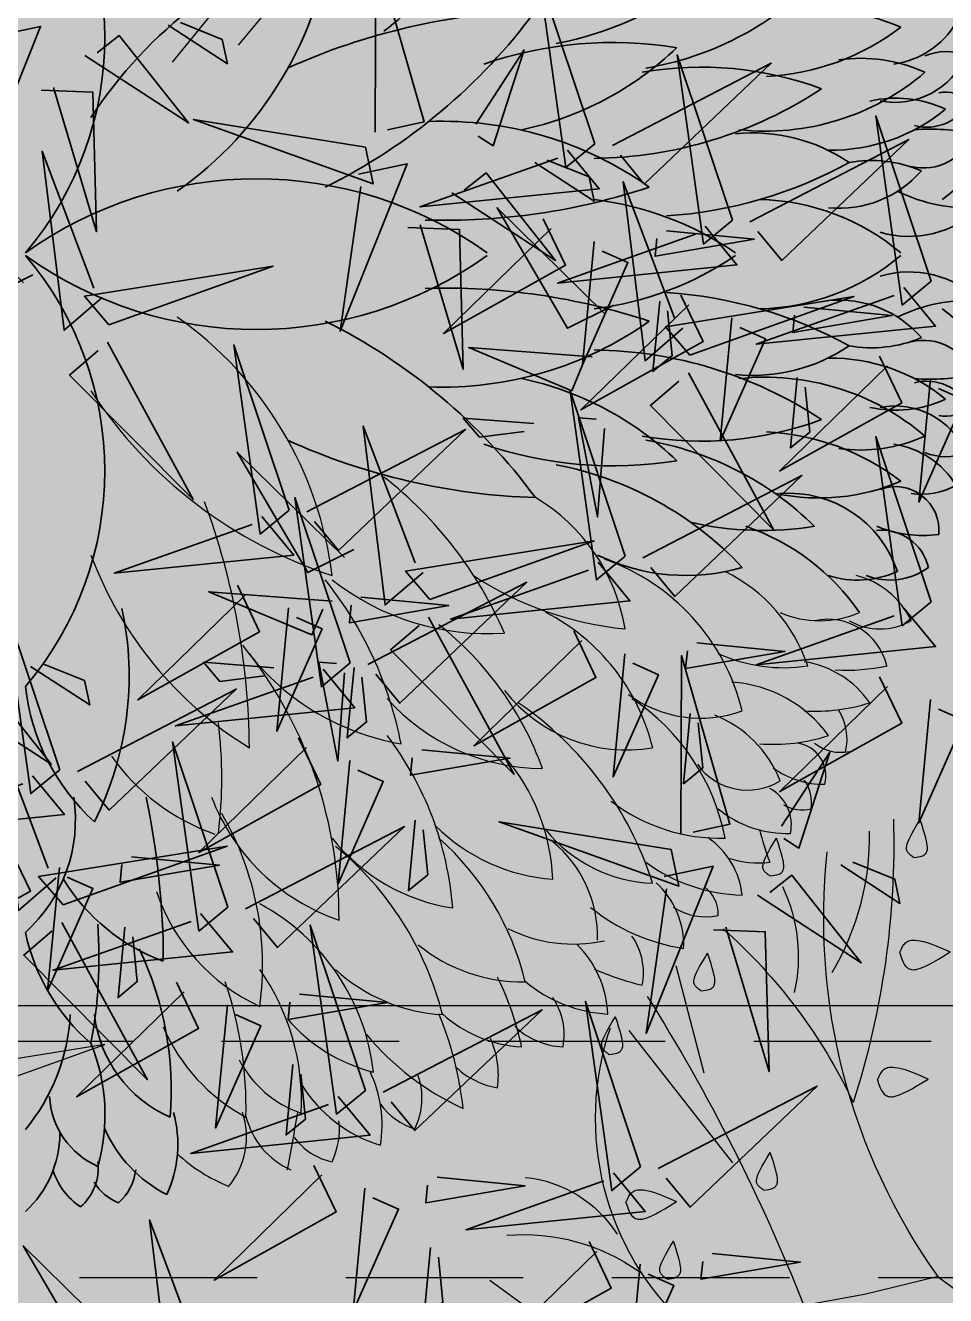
# Model space of a CAD drawing. Header units: millimetres. Extents: x -2842 to 116137, y -21481 to 17561.
# Drawn here: x 5202 to 5591, y 6141 to 6678 of the extents above; entities that cross this region are included whole.
import ezdxf

# ---------------------------------------------------------------- set-up
doc = ezdxf.new("R2010")
doc.units = ezdxf.units.MM
doc.header["$LTSCALE"] = 150
doc.linetypes.add('DASHED', pattern=[0.75, 0.5, -0.25])
doc.layers.add('ad-Elevation 10', color=8, linetype='Continuous')
doc.layers.add('ad-Furniture', color=8, linetype='Continuous')
doc.layers.add('ad-Glass Sectionline', color=140, linetype='Continuous', true_color=0x00bfff)
doc.layers.add('ad-Landscape', color=7, linetype='Continuous', true_color=0x007f00)
doc.layers.add('ad-Landscape 2', color=7, linetype='Continuous', lineweight=35, true_color=0x264c00)

# ---------------------------------------------------------------- blocks, each defined once
blk = doc.blocks.new('bamboo')
at = {"layer": 'ad-Landscape'}
blk.add_lwpolyline([(557.2, -714.1), (703.8, -661.7), (535.4, -688.7), (557.2, -714.1)], dxfattribs=at)
at = {"layer": 'ad-Landscape 2'}
for points in [[(945.2, 153.2), (945.8, 313), (988.9, 162.4), (956.1, 155.5)], [(1141.3, 142.9), (1092, 290.5), (1115.5, 121.6), (1141.3, 142.9)], [(760.2, 248.9), (813.2, 214.4), (808.6, 236.2), (771.2, 251.2)], [(602.5, 238.5), (646.3, 247.7), (586.3, 98.2), (604.8, 227.6)], [(686, 221.8), (778.6, 161.5), (716.5, 239.7), (696.9, 224.1)], [(1035, 160.6), (1078.2, 226.8), (1050.5, 141.1), (1037.3, 149.7)], [(1264.2, 74.7), (1214.8, 222.3), (1238.4, 53.4), (1264.2, 74.7)], [(1157.1, 141.4), (1299, 214.9), (1185.5, 106.9), (1164.2, 132.8)], [(646.8, 190.8), (692.9, 189.1), (696.3, 64.3), (657.8, 193.1)], [(936.5, 139.9), (782.9, 164.7), (943.4, 107.2), (936.5, 139.9)], [(1441.7, 20.2), (1392.3, 167.8), (1415.9, -1.1), (1441.7, 20.2)], [(701.3, 5.5), (667.4, -23.6), (647.9, 136.3), (694, 14)], [(1117, 137.3), (1145.4, 102.8), (985.2, 86.6), (1108.4, 130.2)], [(1279.9, 73.2), (1421.8, 146.8), (1308.4, 38.7), (1287, 64.6)], [(930.2, 115.8), (973.9, 125), (914, -24.5), (932.5, 104.9)], [(1087.9, 126.1), (1140.9, 91.6), (1136.3, 113.5), (1098.9, 128.4)], [(1013.6, 99.1), (1106.3, 38.8), (1044.2, 116.9), (1024.6, 101.4)], [(639.5, 26), (598.3, 5.3), (535.3, 113), (631, 18.7)], [(1220.1, -21.7), (1186.2, -50.9), (1166.7, 109), (1212.8, -13.3)], [(1158.3, -1.3), (1117.1, -21.9), (1054.1, 85.8), (1149.8, -8.5)], [(974.5, 68.1), (1020.5, 66.3), (1023.9, -58.4), (985.4, 70.4)], [(1095.3, 76), (1115.1, 34.4), (1006.1, -26.5), (1102.4, 67.3)], [(1239.9, 69.2), (1268.3, 34.7), (1108.1, 18.4), (1231.3, 62.1)], [(1205.3, 65.3), (1283.9, 57.7), (1195.2, 42.5), (1196.7, 58.2)], [(1140.9, 55.7), (1130.4, -54.4), (1170.9, 36.9), (1148, 47)], [(707.4, -18.7), (854, 33.7), (685.6, 6.7), (707.4, -18.7)], [(1417.4, 14.6), (1445.8, -19.9), (1285.6, -36.1), (1408.7, 7.5)], [(1218.1, 7.8), (1238, -33.8), (1129, -94.7), (1225.2, -0.8)], [(1199.3, 2.4), (1193.3, -60.5), (1210.5, -46.3), (1206.4, -6.2)], [(1226.2, -46), (1372.8, 6.4), (1204.4, -20.6), (1226.2, -46)], [(1328.2, -2.9), (1406.8, -10.5), (1318.1, -25.7), (1319.6, -10)], [(1263.8, -12.5), (1253.3, -122.6), (1293.7, -31.3), (1270.9, -21.1)], [(706.2, -34.4), (782.6, -174.8), (672.3, -63.6), (697.7, -41.7)], [(868.3, -184.3), (818.9, -36.7), (842.4, -205.6), (868.3, -184.3)], [(1139, -47.3), (1028.7, -39.1), (1120.8, -77.6), (1130.5, -54.6)], [(1395.6, -46.8), (1415.5, -88.4), (1306.5, -149.2), (1402.7, -55.4)], [(1225, -61.7), (1301.4, -202.1), (1191.1, -90.8), (1216.5, -69)], [(1322.2, -65.8), (1316.2, -128.7), (1333.4, -114.5), (1329.3, -74.4)], [(1441.3, -67.1), (1430.8, -177.1), (1471.2, -85.8), (1448.4, -75.7)], [(1168.6, -225.3), (1119.3, -77.6), (1142.8, -246.6), (1168.6, -225.3)], [(1086.9, -106.8), (1023.9, -102.1), (1038.4, -119), (1078.4, -114.1)], [(1149.9, -111.5), (1143.9, -190.3), (1126.9, -101.9), (1142.6, -103)], [(884, -185.9), (1025.9, -112.3), (912.4, -220.4), (891.1, -194.5)], [(988, -239.9), (954.1, -269), (934.6, -109.2), (980.8, -231.4)], [(1441.7, -266.2), (1392.3, -118.6), (1415.9, -287.5), (1441.7, -266.2)], [(926.2, -219.4), (885, -240.1), (822, -132.4), (917.7, -226.7)], [(1184.4, -226.8), (1326.3, -153.2), (1212.8, -261.3), (1191.5, -235.4)], [(922.9, -320.7), (873.5, -173.1), (897.1, -342), (922.9, -320.7)], [(843.9, -189.9), (872.4, -224.4), (712.1, -240.6), (835.3, -197)], [(994.1, -264.1), (1140.7, -211.8), (972.3, -238.7), (994.1, -264.1)], [(1144.3, -230.8), (1172.7, -265.3), (1012.5, -281.6), (1135.7, -237.9)], [(938.6, -322.2), (1080.5, -248.7), (967.1, -356.7), (945.7, -330.8)], [(822.2, -251.3), (842, -292.9), (733.1, -353.8), (829.3, -259.9)], [(906.9, -265.5), (796.6, -257.2), (888.7, -295.8), (898.4, -272.8)], [(663.5, -416.2), (614.1, -268.5), (637.6, -437.5), (663.5, -416.2)], [(867.9, -271.6), (857.4, -381.7), (897.8, -290.4), (875, -280.2)], [(932.3, -262), (1010.9, -269.6), (922.2, -284.8), (923.7, -269.1)], [(1417.4, -271.7), (1445.8, -306.2), (1285.6, -322.5), (1408.7, -278.8)], [(992.9, -279.9), (1069.3, -420.3), (959, -309), (984.4, -287.2)], [(1122.6, -292.2), (1142.4, -333.8), (1033.4, -394.7), (1129.7, -300.8)], [(1232.6, -302.9), (1311.2, -310.5), (1222.5, -325.7), (1224, -310)], [(1168.2, -312.5), (1157.7, -422.6), (1198.2, -331.3), (1175.3, -321.1)], [(1218.2, -474.1), (1218.9, -314.2), (1262, -464.9), (1229.2, -471.8)], [(637.4, -323.8), (690.3, -358.3), (685.7, -336.5), (648.3, -321.5)], [(898.6, -326.3), (927, -360.8), (766.8, -377), (889.9, -333.4)], [(854.8, -325), (791.8, -320.2), (806.4, -337.2), (846.3, -332.2)], [(917.8, -329.7), (911.8, -408.4), (894.8, -320), (910.5, -321.2)], [(926.3, -324.9), (920.3, -387.8), (937.5, -373.5), (933.4, -333.5)], [(563.1, -350.9), (655.8, -411.2), (593.6, -333), (574, -348.6)], [(1395.6, -333.1), (1415.5, -374.7), (1306.5, -435.6), (1402.7, -341.7)], [(679.2, -417.7), (821.1, -344.1), (707.7, -452.2), (686.3, -426.3)], [(1441.3, -353.4), (1430.8, -463.5), (1471.2, -372.2), (1448.4, -362)], [(1226.6, -365.8), (1220.6, -428.7), (1237.8, -414.5), (1233.7, -374.4)], [(660.4, -512.6), (626.5, -541.8), (607, -381.9), (653.1, -504.2)], [(813.7, -538.9), (764.3, -391.3), (787.8, -560.2), (813.7, -538.9)], [(876.8, -387.7), (896.6, -429.3), (787.7, -490.1), (883.9, -396.3)], [(922.5, -407.9), (912, -518), (952.4, -426.7), (929.6, -416.6)], [(986.9, -398.3), (1065.5, -405.9), (976.8, -421.1), (978.3, -405.4)], [(1308, -466.6), (1351.2, -400.5), (1323.6, -486.2), (1310.3, -477.5)], [(639.2, -421.7), (667.6, -456.2), (507.4, -472.5), (630.5, -428.8)], [(980.9, -461.2), (974.9, -524.1), (992.1, -509.9), (988, -469.8)], [(1209.6, -487.3), (1055.9, -462.6), (1216.5, -520.1), (1209.6, -487.3)], [(829.4, -540.4), (971.3, -466.8), (857.8, -574.9), (836.5, -549)], [(617.4, -483.1), (637.2, -524.7), (528.3, -585.6), (624.5, -491.7)], [(666.4, -536.8), (813, -484.5), (644.6, -511.4), (666.4, -536.8)], [(727.5, -493.8), (806.1, -501.4), (717.4, -516.6), (718.9, -500.9)], [(1361, -501.1), (1413.9, -535.6), (1409.3, -513.8), (1371.9, -498.8)], [(663.1, -503.4), (652.6, -613.5), (693, -522.2), (670.2, -512)], [(1203.3, -511.5), (1247, -502.3), (1187.1, -651.7), (1205.5, -522.4)], [(1286.7, -528.1), (1379.3, -588.5), (1317.2, -510.3), (1297.6, -525.8)], [(789.3, -544.5), (817.8, -578.9), (657.5, -595.2), (780.7, -551.6)], [(665.2, -552.6), (741.7, -693), (631.3, -581.7), (656.8, -559.9)], [(936.5, -702.5), (887.2, -554.9), (910.7, -723.8), (936.5, -702.5)], [(721.5, -556.7), (715.5, -619.6), (732.7, -605.4), (728.6, -565.3)], [(1247.5, -559.2), (1293.6, -560.9), (1297, -685.7), (1258.5, -556.9)], [(767.6, -605.8), (787.4, -647.4), (678.5, -708.3), (774.7, -614.5)], [(877.7, -616.5), (956.3, -624.1), (867.5, -639.3), (869, -623.6)], [(1182.3, -770.7), (1132.9, -623.1), (1156.5, -792), (1182.3, -770.7)], [(813.3, -626.1), (802.7, -736.2), (843.2, -644.9), (820.4, -634.7)], [(952.3, -704), (1094.2, -630.5), (980.7, -738.5), (959.4, -712.7)], [(871.6, -679.4), (865.6, -742.3), (882.9, -728.1), (878.8, -688)], [(1198, -772.2), (1339.9, -698.7), (1226.5, -806.7), (1205.1, -780.8)], [(912.2, -708.1), (940.6, -742.6), (780.4, -758.8), (903.6, -715.2)], [(890.5, -769.5), (910.3, -811.1), (801.3, -871.9), (897.6, -778.1)], [(1000.5, -780.1), (1079.1, -787.7), (990.4, -802.9), (991.9, -787.2)], [(1158, -776.3), (1186.4, -810.8), (1026.2, -827), (1149.3, -783.4)], [(936.1, -789.8), (925.6, -899.8), (966.1, -808.5), (943.2, -798.4)], [(796.9, -949), (763, -978.1), (743.5, -818.2), (789.6, -940.5)], [(1136.2, -837.6), (1156, -879.2), (1047.1, -940.1), (1143.3, -846.3)], [(735.1, -928.5), (693.9, -949.2), (630.8, -841.5), (726.6, -935.8)], [(994.5, -843), (988.5, -905.9), (1005.7, -891.7), (1001.6, -851.6)], [(1246.3, -848.3), (1324.9, -855.9), (1236.2, -871.1), (1237.7, -855.4)], [(1181.9, -857.9), (1171.4, -968), (1211.8, -876.7), (1189, -866.6)]]:
    blk.add_lwpolyline(points, dxfattribs=at)
blk = doc.blocks.new('A$C7DA81DBD')
at = {"layer": 'ad-Landscape'}
for centre, radius, start, end in [((-0.278, -1.6321), 1.6541, 7.071, 54.8541), ((2.0051, 0.5207), 2.0521, 213.3645, 251.7788), ((0.5036, -2.3877), 1.7715, 23.4099, 52.0446), ((-2.2619, -2.2221), 3.2578, 0.4864, 20.1425), ((1.8408, -1.8007), 0.8356, 9.3048, 59.3197), ((1.8918, -0.7397), 1.7085, 200.4746, 238.3718), ((2.2585, -2.2572), 0.9551, 13.7428, 70.7401), ((2.7888, -2.0624), 0.7268, 18.6708, 63.797), ((0.0127, -2.4992), 1.6882, 11.0285, 38.5633), ((2.0528, -0.5755), 1.111, 231.6498, 273.9516), ((2.8127, -0.1703), 1.5025, 236.8668, 264.3747), ((3.6025, -1.7876), 0.3701, 25.3637, 76.0362), ((1.8936, -2.412), 0.9205, 13.6684, 62.8823), ((3.5309, -1.1863), 0.4429, 246.5632, 293.4368), ((3.5663, -1.8937), 0.2709, 13.6546, 102.449), ((3.799, -1.3868), 0.2788, 240.3623, 299.6377), ((0.9565, -2.7668), 1.425, 19.7331, 51.7721), ((1.856, -1.0904), 1.1017, 216.0391, 260.2682), ((-0.5421, -2.9513), 1.9362, 359.7315, 37.4115), ((3.3701, -1.1333), 0.7046, 245.6035, 278.753), ((3.3942, -2.2431), 0.4369, 34.7848, 81.073), ((3.6458, -0.9704), 0.8788, 267.0026, 282.0734), ((3.104, -2.4748), 0.5733, 35.7635, 86.3734), ((2.3006, -1.3581), 0.9275, 221.7393, 269.8284), ((2.6751, -1.5084), 0.6953, 218.2825, 279.3433), ((3.0021, -1.5187), 0.5438, 233.779, 289.798), ((2.167, -2.7765), 0.9598, 10.8581, 56.5506), ((1.3292, -3.2587), 1.5303, 17.5905, 55.7456), ((3.5079, -1.2176), 0.814, 266.7638, 287.5222), ((3.4132, -2.1554), 0.2388, 346.7548, 32.3176), ((-1.1102, -2.3286), 1.9834, 352.8697, 7.1303), ((2.8672, -2.5356), 0.5252, 21.8257, 68.0281), ((0.4415, -3.0214), 1.4626, 4.5397, 37.072), ((3.3241, -1.386), 0.7926, 265.5663, 288.0123), ((3.4098, -2.3203), 0.1483, 346.0967, 81.703), ((3.6227, -2.031), 0.1831, 231.1425, 282.0713), ((1.1439, -1.6998), 0.9279, 214.9166, 251.0505), ((1.4468, -2.8141), 0.8978, 2.3009, 40.5076), ((3.2095, -2.1093), 0.2729, 215.3989, 302.1552), ((3.5474, -1.9775), 0.3785, 233.8191, 270.9542), ((3.3252, -2.438), 0.1695, 350.7137, 36.2765), ((1.6974, -2.079), 0.9321, 201.0147, 251.0085), ((3.2185, -2.5369), 0.186, 348.2362, 60.9945), ((3.0882, -1.8014), 0.7945, 232.4719, 271.5519), ((3.387, -2.0873), 0.4877, 230.8294, 271.5989), ((3.4542, -2.3019), 0.1679, 239.8902, 283.1809), ((-0.2948, -3.161), 1.349, 352.2305, 30.013), ((2.0257, -2.069), 0.8461, 218.4928, 261.4291), ((2.4021, -1.9593), 0.8207, 225.1229, 265.9267), ((1.0136, -3.5245), 1.2421, 13.527, 48.3981), ((2.8129, -2.1522), 0.6446, 219.1564, 267.7817), ((2.8327, -2.8868), 0.3555, 6.207, 55.7181), ((4.7109, -2.1806), 1.4962, 194.5537, 200.4136), ((0.4879, -3.7225), 1.408, 14.0868, 50.7518), ((1.9988, -3.0323), 0.5442, 358.2486, 50.6804), ((3.2048, -2.0899), 0.7587, 233.8433, 268.585), ((3.255, -2.3074), 0.3987, 250.941, 277.7273), ((2.5541, -3.0699), 0.3719, 357.6019, 47.961), ((2.9291, -2.9329), 0.15, 357.4703, 53.8096), ((1.4049, -2.5545), 0.8684, 198.6878, 245.2839), ((0.5792, -3.7449), 0.9742, 6.4669, 61.6556), ((3.0549, -2.2322), 0.863, 231.0238, 261.3872), ((3.0253, -2.6704), 0.2744, 237.9754, 281.2662), ((2.4357, -2.4238), 0.6427, 243.0761, 282.3855), ((2.4584, -3.1948), 0.2887, 349.0778, 34.6406), ((2.2078, -2.5037), 0.7304, 230.8151, 271.0506), ((2.1285, -3.3962), 0.4606, 2.3648, 45.5832), ((0.2113, -3.764), 1.0157, 356.9811, 35.1502), ((1.8961, -2.6169), 0.7641, 227.3855, 266.8116), ((0.9147, -3.7961), 1.3196, 11.9389, 26.2186), ((3.0457, -2.0047), 1.2814, 246.1435, 256.2848), ((-0.7845, -3.7974), 1.7654, 358.7548, 18.6115), ((2.6219, -2.7574), 0.6207, 229.7759, 266.9333), ((2.1061, -3.4684), 0.2887, 349.0778, 34.6406), ((0.4659, -3.9514), 1.4875, 5.9725, 22.7074), ((2.2394, -2.9434), 0.5806, 228.3364, 266.6749), ((1.3701, -3.1096), 0.824, 203.2196, 241.7797), ((1.7238, -2.9221), 0.7346, 220.3866, 256.092), ((2.4029, -3.194), 0.3293, 226.2451, 267.6854), ((2.4444, -2.7002), 1.2047, 219.6176, 245.5256), ((1.6924, -3.6508), 0.4098, 352.3277, 23.6108), ((1.383, -3.3555), 0.488, 207.4375, 251.1826), ((1.0337, -3.8696), 0.5516, 350.4856, 25.4529), ((1.4522, -3.7508), 0.3106, 333.8191, 18.7871), ((2.1581, -3.3546), 0.3559, 226.8629, 260.3692), ((1.7595, -3.3631), 0.6247, 211.2577, 253.0883), ((1.8213, -3.5993), 0.3023, 216.3212, 252.6008), ((0.6413, -3.9243), 0.3417, 320.1793, 18.6746), ((1.3268, -3.7443), 0.3576, 194.3796, 245.6782), ((-5.8663, -2.673), 7.168, 348.75967, 350.83335), ((1.0529, -3.8878), 0.3429, 334.8223, 6.1053), ((1.4147, -3.7701), 0.2686, 215.0422, 258.9599), ((1.1804, -3.4536), 0.743, 227.0323, 248.1406)]:
    blk.add_arc(centre, radius, start, end, dxfattribs=at)
at = {"layer": 'ad-Landscape 2'}
for centre, radius, start, end in [((-1.1235, 0.9635), 1.4762, 319.5678, 40.4322), ((0.5036, 2.3877), 1.7715, 307.9554, 336.5901), ((2.0051, -0.5207), 2.0521, 108.2212, 146.6355), ((-0.278, 1.6321), 1.6541, 305.1459, 352.929), ((2.0704, 2.4383), 1.5297, 280.88, 316.8447), ((2.5206, 2.2177), 1.411, 279.6586, 314.4053), ((2.3551, -1.8074), 2.8907, 91.7421, 114.3259), ((0.1824, 2.6175), 2.5892, 296.3796, 323.6291), ((3.5292, 0.1698), 0.9139, 66.6856, 101.9827), ((3.8058, 1.2269), 0.3858, 278.1128, 328.8491), ((3.2424, 1.8545), 1.0655, 272.7479, 307.4895), ((2.6118, -0.8298), 1.7705, 80.79, 108.9313), ((1.9143, 1.938), 1.4152, 281.8912, 313.8777), ((3.7147, 0.1925), 0.678, 65.2948, 98.4443), ((3.8641, 1.0224), 0.3477, 259.2126, 336.0816), ((4.09, 0.6654), 0.2348, 66.9546, 113.0454), ((3.0057, -0.698), 1.5293, 69.608, 99.927), ((3.2885, 1.64), 1.0932, 263.8281, 310.4783), ((2.5064, 2.2982), 1.8728, 270.6495, 303.447), ((3.8679, 0.1672), 0.5263, 65.037, 102.6088), ((4.0065, 0.7788), 0.2144, 255.3103, 332.8065), ((4.09, 0.5543), 0.1658, 49.7168, 100.6456), ((3.5803, 1.2652), 0.8033, 269.2102, 309.3859), ((1.8532, -0.9988), 1.5896, 54.6574, 92.1931), ((3.2335, -0.2213), 0.7603, 55.7746, 95.8794), ((3.9905, 0.6212), 0.2383, 256.9971, 338.7719), ((4.0211, -0.3309), 0.8867, 77.5296, 94.4585), ((2.7222, 2.1138), 1.9478, 273.7396, 298.8178), ((3.7607, -0.1513), 0.5674, 66.9564, 100.106), ((3.6164, 0.6908), 0.4865, 264.4297, 318.861), ((3.052, 1.6261), 1.72, 306.4839, 313.13), ((1.0264, -1.4309), 1.7659, 54.4662, 125.5338), ((1.8634, 3.0329), 2.8823, 268.2827, 288.3895), ((2.3531, -1.1695), 1.4234, 55.6803, 82.958), ((3.2407, -0.7659), 1.0093, 49.8945, 88.7438), ((4.1975, 0.9392), 0.7339, 243.983, 273.5711), ((3.9266, 0.5355), 0.4565, 253.7631, 313.9118), ((-1.1235, -0.9635), 1.4762, 319.5678, 40.4322), ((1.0264, 1.4309), 1.7659, 234.4662, 305.5338), ((2.3531, 1.1695), 1.4234, 277.042, 304.3197), ((3.2407, 0.7659), 1.0093, 271.2562, 310.1055), ((3.9266, -0.5355), 0.4565, 46.0882, 106.2369), ((1.8634, -3.0329), 2.8823, 71.6105, 91.7173), ((2.7222, -2.1138), 1.9478, 61.1822, 86.2604), ((3.6164, -0.6908), 0.4865, 41.139, 95.5703), ((4.1975, -0.9392), 0.7339, 86.4289, 116.017), ((3.052, -1.6261), 1.72, 46.87, 53.5161), ((0.1824, -2.6175), 2.5892, 36.3709, 63.6204), ((1.8532, 0.9988), 1.5896, 267.8069, 305.3426), ((3.7607, 0.1513), 0.5674, 259.894, 293.0436), ((3.9905, -0.6212), 0.2383, 21.2281, 103.0029), ((2.5064, -2.2982), 1.8728, 56.553, 89.3505), ((3.2335, 0.2213), 0.7603, 264.1206, 304.2254), ((3.5803, -1.2652), 0.8033, 50.6141, 90.7898), ((1.9143, -1.938), 1.4152, 46.1223, 78.1088), ((3.2885, -1.64), 1.0932, 49.5217, 96.1719), ((4.0211, 0.3309), 0.8867, 265.5415, 282.4704), ((4.0065, -0.7788), 0.2144, 27.1935, 104.6897), ((3.8679, -0.1672), 0.5263, 257.3912, 294.963), ((3.8641, -1.0224), 0.3477, 23.9184, 100.7874), ((4.09, -0.5543), 0.1658, 259.3544, 310.2832), ((3.0057, 0.698), 1.5293, 260.073, 290.392), ((3.2424, -1.8545), 1.0655, 52.5105, 87.2521), ((2.3551, 1.8074), 2.8907, 245.6741, 268.2579), ((2.6118, 0.8298), 1.7705, 251.0687, 279.21), ((2.5206, -2.2177), 1.411, 45.5947, 80.3414), ((3.7147, -0.1925), 0.678, 261.5557, 294.7052), ((3.8058, -1.2269), 0.3858, 31.1509, 81.8872), ((4.09, -0.6654), 0.2348, 246.9546, 293.0454), ((2.0704, -2.4383), 1.5297, 43.1553, 79.12), ((3.5292, -0.1698), 0.9139, 258.0173, 293.3144), ((3.3934, -1.5704), 0.508, 18.3657, 94.3629), ((3.867, -1.2266), 0.1934, 354.1867, 110.596), ((3.9828, -0.7528), 0.3143, 261.5933, 299.1651), ((3.2785, 0.1985), 1.4267, 256.9569, 279.2549), ((2.8723, -2.1694), 1.0147, 34.6416, 71.0624), ((3.9905, -0.7068), 0.5437, 247.6458, 277.2834), ((3.8061, -1.4393), 0.2126, 12.8534, 96.0686), ((2.935, -0.5362), 0.8919, 243.9188, 286.3599), ((3.6986, -1.0203), 0.4283, 252.4107, 294.4025), ((3.8429, -1.1634), 0.2852, 248.3546, 306.7162), ((-0.9729, -1.8753), 1.4339, 333.1598, 12.1138), ((0.9472, -1.8177), 0.9527, 186.2214, 227.7369), ((-0.4533, -2.5144), 0.6755, 312.165, 8.6083), ((-2.889, -3.1417), 3.5018, 359.9824, 12.0052), ((0.9142, -2.3228), 0.8735, 211.4049, 249.8192), ((-1.7398, -3.1245), 2.0667, 349.3214, 4.0479), ((0.8762, -2.8295), 0.8955, 191.9619, 229.2113), ((-0.8101, -3.7172), 1.4584, 355.3381, 25.5558), ((-0.6722, -3.3341), 0.8727, 320.3941, 356.9962), ((0.8731, -3.3135), 0.5704, 186.6723, 246.2687), ((-0.4847, -3.8253), 0.8385, 344.1327, 22.2774), ((0.4664, -3.7254), 0.3595, 183.0513, 246.2944), ((0.1425, -3.9552), 0.5349, 335.1905, 15.2068), ((0.9056, -3.6412), 0.6057, 204.0272, 242.7305), ((-0.3234, -3.905), 0.4767, 312.7387, 359.5624), ((0.0961, -4.0625), 0.2274, 310.9335, 7.2728), ((0.4137, -3.9807), 0.3046, 197.0973, 236.395), ((0.2663, -4.0457), 0.2252, 310.8443, 353.759), ((0.4908, -4.0166), 0.2139, 210.4156, 248.83)]:
    blk.add_arc(centre, radius, start, end, dxfattribs=at)
blk = doc.blocks.new('A$C279134A6')
at = {"layer": 'ad-Landscape', "linetype": 'Continuous'}
for p, q in [((72.23, 376.89), (16.73, 336.36)), ((150.22, 271.73), (93.3, 199.01)), ((134.41, 222.4), (119.11, 163.38))]:
    blk.add_line(p, q, dxfattribs=at)
for points in [[(352.62, 400.13), (262.56, 334.25)], [(263.02, 334.14), (222.6, 344.15), (189.28, 350.19), (162.94, 353.59), (143.48, 355.67), (130.75, 357.77), (124.66, 361.2), (125.08, 367.3), (131.89, 377.39)], [(113.94, 335.5), (113.49, 335.19), (113.05, 334.87), (112.62, 334.56), (112.22, 334.23), (111.84, 333.9), (111.48, 333.57), (111.15, 333.22), (110.86, 332.86), (110.6, 332.49), (110.38, 332.1), (110.22, 331.67), (110.1, 331.19), (110.05, 330.66), (110.07, 330.06), (110.16, 329.37), (110.33, 328.6), (110.59, 327.72), (110.97, 326.69), (111.5, 325.47), (112.22, 324.01), (113.16, 322.26), (114.35, 320.17), (115.83, 317.71), (117.62, 314.81)], [(113.94, 335.5), (115.37, 335.37), (116.55, 335.21), (117.53, 335.02), (118.32, 334.81), (118.96, 334.58), (119.48, 334.33), (119.9, 334.06), (120.27, 333.76), (120.59, 333.44), (120.88, 333.1), (121.12, 332.71), (121.32, 332.26), (121.47, 331.75), (121.57, 331.15), (121.61, 330.47), (121.59, 329.68), (121.5, 328.76), (121.33, 327.68), (121.06, 326.38), (120.67, 324.81), (120.15, 322.92), (119.48, 320.66), (118.64, 317.97), (117.62, 314.81)], [(91.5, 293.44), (92.09, 295.37), (92.66, 296.96), (93.19, 298.25), (93.7, 299.28), (94.2, 300.09), (94.7, 300.73), (95.2, 301.24), (95.71, 301.66), (96.24, 302.01), (96.8, 302.31), (97.4, 302.53), (98.08, 302.68), (98.83, 302.74), (99.67, 302.71), (100.63, 302.57), (101.71, 302.31), (102.94, 301.93), (104.36, 301.39), (106.01, 300.66), (107.93, 299.71), (110.18, 298.5), (112.8, 297), (115.83, 295.18), (119.32, 293)], [(91.5, 293.44), (91.8, 292.73), (92.11, 292.04), (92.43, 291.36), (92.76, 290.71), (93.1, 290.09), (93.46, 289.51), (93.85, 288.96), (94.25, 288.45), (94.69, 287.99), (95.17, 287.58), (95.72, 287.22), (96.34, 286.93), (97.06, 286.71), (97.89, 286.56), (98.86, 286.49), (99.97, 286.5), (101.25, 286.61), (102.76, 286.85), (104.53, 287.25), (106.63, 287.85), (109.1, 288.69), (112.01, 289.8), (115.4, 291.22), (119.32, 293)], [(167.13, 286.62), (166.68, 286.3), (166.24, 285.99), (165.82, 285.67), (165.41, 285.35), (165.03, 285.02), (164.68, 284.68), (164.35, 284.34), (164.05, 283.98), (163.8, 283.61), (163.58, 283.21), (163.41, 282.78), (163.3, 282.31), (163.25, 281.77), (163.26, 281.17), (163.35, 280.49), (163.52, 279.72), (163.79, 278.84), (164.17, 277.81), (164.7, 276.58), (165.42, 275.12), (166.36, 273.37), (167.55, 271.28), (169.03, 268.82), (170.82, 265.93)], [(167.13, 286.62), (168.56, 286.48), (169.75, 286.32), (170.72, 286.14), (171.52, 285.93), (172.16, 285.7), (172.67, 285.44), (173.1, 285.17), (173.46, 284.87), (173.78, 284.56), (174.07, 284.21), (174.32, 283.82), (174.52, 283.37), (174.67, 282.86), (174.77, 282.27), (174.81, 281.58), (174.79, 280.79), (174.7, 279.88), (174.53, 278.79), (174.25, 277.5), (173.87, 275.93), (173.35, 274.04), (172.68, 271.77), (171.84, 269.09), (170.82, 265.93)], [(229.79, 226.07), (230.38, 228), (230.94, 229.58), (231.48, 230.87), (231.99, 231.9), (232.49, 232.72), (232.99, 233.36), (233.49, 233.87), (234, 234.28), (234.52, 234.64), (235.08, 234.93), (235.69, 235.16), (236.36, 235.31), (237.12, 235.37), (237.96, 235.33), (238.92, 235.19), (240, 234.94), (241.23, 234.56), (242.65, 234.01), (244.29, 233.28), (246.22, 232.33), (248.47, 231.12), (251.09, 229.62), (254.12, 227.8), (257.61, 225.62)], [(229.79, 226.07), (230.09, 225.35), (230.4, 224.66), (230.72, 223.99), (231.05, 223.34), (231.39, 222.72), (231.75, 222.13), (232.14, 221.58), (232.54, 221.07), (232.98, 220.61), (233.46, 220.2), (234.01, 219.85), (234.63, 219.56), (235.35, 219.33), (236.18, 219.18), (237.15, 219.11), (238.26, 219.13), (239.54, 219.23), (241.04, 219.47), (242.82, 219.87), (244.91, 220.47), (247.39, 221.31), (250.29, 222.42), (253.68, 223.85), (257.61, 225.62)], [(82.08, 212.05), (81.62, 211.74), (81.19, 211.42), (80.76, 211.1), (80.36, 210.78), (79.98, 210.45), (79.62, 210.12), (79.29, 209.77), (79, 209.41), (78.74, 209.04), (78.52, 208.65), (78.36, 208.22), (78.24, 207.74), (78.19, 207.21), (78.21, 206.61), (78.3, 205.92), (78.47, 205.15), (78.73, 204.27), (79.11, 203.24), (79.64, 202.02), (80.36, 200.56), (81.3, 198.81), (82.49, 196.72), (83.97, 194.26), (85.76, 191.36)], [(82.08, 212.05), (83.51, 211.92), (84.69, 211.76), (85.67, 211.57), (86.46, 211.36), (87.1, 211.13), (87.62, 210.88), (88.04, 210.6), (88.4, 210.31), (88.73, 209.99), (89.02, 209.65), (89.26, 209.26), (89.46, 208.81), (89.61, 208.3), (89.71, 207.7), (89.75, 207.02), (89.73, 206.22), (89.64, 205.31), (89.47, 204.23), (89.2, 202.93), (88.81, 201.36), (88.29, 199.47), (87.62, 197.21), (86.78, 194.52), (85.76, 191.36)], [(132.69, 177.1), (132.24, 176.78), (131.8, 176.47), (131.37, 176.15), (130.97, 175.82), (130.59, 175.5), (130.23, 175.16), (129.9, 174.81), (129.61, 174.46), (129.35, 174.08), (129.13, 173.69), (128.97, 173.26), (128.85, 172.78), (128.8, 172.25), (128.82, 171.65), (128.91, 170.97), (129.08, 170.19), (129.34, 169.31), (129.72, 168.29), (130.25, 167.06), (130.97, 165.6), (131.91, 163.85), (133.1, 161.76), (134.58, 159.3), (136.37, 156.41)], [(132.69, 177.1), (134.12, 176.96), (135.3, 176.8), (136.28, 176.61), (137.07, 176.41), (137.71, 176.17), (138.23, 175.92), (138.65, 175.65), (139.02, 175.35), (139.34, 175.04), (139.63, 174.69), (139.87, 174.3), (140.07, 173.85), (140.22, 173.34), (140.32, 172.74), (140.36, 172.06), (140.34, 171.27), (140.25, 170.35), (140.08, 169.27), (139.81, 167.97), (139.42, 166.4), (138.9, 164.51), (138.23, 162.25), (137.39, 159.57), (136.37, 156.41)], [(241.95, 156.21), (242.54, 158.14), (243.1, 159.73), (243.64, 161.02), (244.15, 162.05), (244.65, 162.86), (245.15, 163.5), (245.65, 164.01), (246.16, 164.42), (246.69, 164.78), (247.25, 165.08), (247.85, 165.3), (248.53, 165.45), (249.28, 165.51), (250.12, 165.48), (251.08, 165.34), (252.16, 165.08), (253.39, 164.7), (254.81, 164.16), (256.45, 163.43), (258.38, 162.47), (260.63, 161.26), (263.25, 159.77), (266.28, 157.94), (269.77, 155.77)], [(241.95, 156.21), (242.25, 155.5), (242.56, 154.8), (242.88, 154.13), (243.21, 153.48), (243.55, 152.86), (243.91, 152.27), (244.3, 151.72), (244.7, 151.22), (245.14, 150.76), (245.62, 150.34), (246.17, 149.99), (246.79, 149.7), (247.51, 149.48), (248.34, 149.33), (249.31, 149.26), (250.42, 149.27), (251.7, 149.38), (253.2, 149.61), (254.98, 150.01), (257.07, 150.61), (259.55, 151.45), (262.46, 152.57), (265.85, 153.99), (269.77, 155.77)], [(170.59, 113.93), (170.14, 113.62), (169.7, 113.3), (169.28, 112.98), (168.88, 112.66), (168.49, 112.33), (168.14, 112), (167.81, 111.65), (167.52, 111.29), (167.26, 110.92), (167.04, 110.53), (166.87, 110.1), (166.76, 109.62), (166.71, 109.09), (166.73, 108.49), (166.82, 107.8), (166.99, 107.03), (167.25, 106.15), (167.63, 105.12), (168.16, 103.9), (168.88, 102.44), (169.82, 100.68), (171.01, 98.6), (172.49, 96.13), (174.28, 93.24)], [(170.59, 113.93), (172.02, 113.8), (173.21, 113.64), (174.19, 113.45), (174.98, 113.24), (175.62, 113.01), (176.14, 112.76), (176.56, 112.48), (176.92, 112.19), (177.25, 111.87), (177.53, 111.53), (177.78, 111.14), (177.98, 110.69), (178.13, 110.18), (178.23, 109.58), (178.27, 108.9), (178.25, 108.1), (178.16, 107.19), (177.99, 106.11), (177.72, 104.81), (177.33, 103.24), (176.81, 101.35), (176.14, 99.09), (175.3, 96.4), (174.28, 93.24)], [(249.57, 103.78), (249.11, 103.47), (248.68, 103.15), (248.25, 102.83), (247.85, 102.51), (247.47, 102.18), (247.11, 101.85), (246.78, 101.5), (246.49, 101.14), (246.23, 100.77), (246.01, 100.38), (245.85, 99.95), (245.73, 99.47), (245.68, 98.94), (245.7, 98.33), (245.79, 97.65), (245.96, 96.88), (246.22, 96), (246.6, 94.97), (247.13, 93.75), (247.85, 92.29), (248.79, 90.53), (249.98, 88.45), (251.46, 85.98), (253.25, 83.09)], [(249.57, 103.78), (251, 103.65), (252.18, 103.49), (253.16, 103.3), (253.95, 103.09), (254.59, 102.86), (255.11, 102.61), (255.53, 102.33), (255.89, 102.04), (256.22, 101.72), (256.51, 101.38), (256.75, 100.99), (256.95, 100.54), (257.1, 100.03), (257.2, 99.43), (257.24, 98.74), (257.22, 97.95), (257.13, 97.04), (256.96, 95.96), (256.69, 94.66), (256.3, 93.09), (255.78, 91.2), (255.11, 88.94), (254.27, 86.25), (253.25, 83.09)]]:
    blk.add_lwpolyline(points, dxfattribs=at)
for centre, radius, start, end in [((230.18, 247.07), 155.43, 132.75563, 198.63714), ((-760.64, 724.43), 1020.98, 327.78954, 338.49694), ((35.06, 421.54), 110.38, 265.32536, 305.15368), ((538.85, 137.6), 338.69, 144.52803, 186.24679), ((29.31, 347.21), 67.87, 275.76108, 327.6837), ((-51.03, 364.35), 295.58, 311.50082, 334.78858), ((-226.14, 96.21), 464.83, 358.33773, 17.81856), ((97.18, 158.36), 89.05, 334.39578, 12.83071), ((77.87, 92.12), 147.38, 358.93793, 30.62473)]:
    blk.add_arc(centre, radius, start, end, dxfattribs=at)
blk = doc.blocks.new('zw$EEF9')
at = {"layer": 'ad-Glass Sectionline'}
for points in [[(-28.16, -34.56), (28.16, 34.56)], [(-26.78, -5.81), (-3.4, 23.35)], [(-0.28, -27.4), (23.56, 1.39)]]:
    blk.add_lwpolyline(points, dxfattribs=at)
blk = doc.blocks.new('zw$3ABB')
at = {"layer": 'ad-Elevation 10', "linetype": 'DASHED'}
blk.add_lwpolyline([(100, -1936.67), (3265, -1936.67), (3265, -2036.67), (100, -2036.67)], close=True, dxfattribs=at)
at = {"layer": 'ad-Glass Sectionline', "transparency": 33554585}
blk.add_lwpolyline([(1186.67, -1058.33), (2178.33, -1058.33), (2178.33, -1921.67), (1186.67, -1921.67)], close=True, dxfattribs=at)
blk.add_blockref('zw$EEF9', (1682.37, -1488.26))
blk = doc.blocks.new('zw$DAD3')
at = {"true_color": 0x7f5f3f, "transparency": 33554610}
h = blk.add_hatch(dxfattribs=at)
h.set_pattern_fill('DOTS', color=37, scale=20, angle=360)
h.set_pattern_definition([(360, (-800139.518, 271344.397), (15.875, 31.75), [0, -31.75])])
h.paths.add_polyline_path([(450, -2530), (2915, -2530), (2915, -450), (450, -450)])
blk.add_blockref('zw$3ABB', (0, 0))
at = {"xscale": 95.10164028446887, "yscale": 95.10164028446887, "zscale": 95.10164028446887}
blk.add_blockref('A$C7DA81DBD', (1592.07, -1603.96), dxfattribs=at)
at = {"layer": 'ad-Landscape', "linetype": 'Continuous', "xscale": 0.473259546584505, "yscale": 0.473259546584505, "zscale": 0.473259546584505}
blk.add_blockref('bamboo', (1292.6, -1624.94), dxfattribs=at)
at = {"layer": 'ad-Landscape', "xscale": -0.7689692653037794, "yscale": 0.7689692653037794, "zscale": 0.7689692653037794, "rotation": 180.0000000000003}
blk.add_blockref('A$C279134A6', (1775.58, -1779.13), dxfattribs=at)
blk = doc.blocks.new('zw$66EE')
at = {"layer": 'ad-Furniture', "rotation": 359.9999999999997}
blk.add_blockref('zw$DAD3', (3610, 8185), dxfattribs=at)
blk = doc.blocks.new('1625_West Villa')
at = {"layer": 'ad-Furniture'}
blk.add_blockref('zw$66EE', (0, 0), dxfattribs=at)

msp = doc.modelspace()

# ---------------------------------------------------------------- block references
msp.add_blockref('1625_West Villa', (0, 0))

doc.saveas('drawing.dxf')
